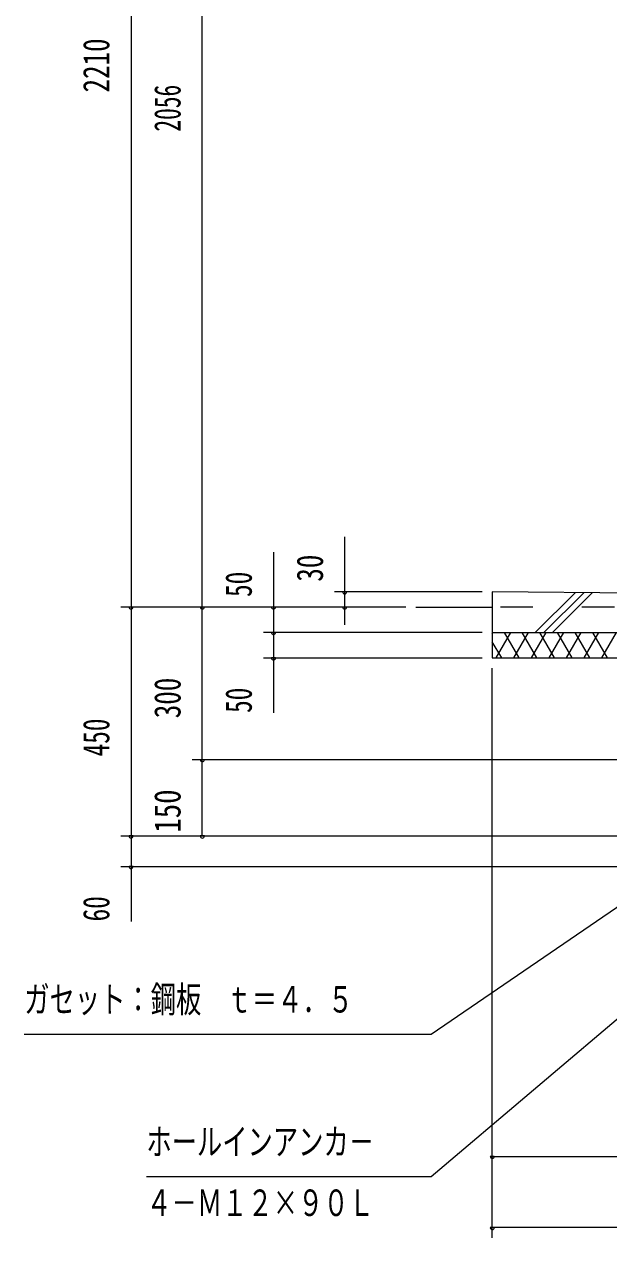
# Model space of a CAD drawing. Units: millimetres, scale not verified. Extents: x -23352 to 23352, y -10500 to 10500.
# Drawn here: x 11215 to 14088, y -1505 to 4460 of the extents above; entities that cross this region are included whole.
import ezdxf
from ezdxf.enums import TextEntityAlignment as Align

# ---------------------------------------------------------------- set-up
doc = ezdxf.new("R2010")
doc.units = ezdxf.units.MM
doc.header["$LTSCALE"] = 40
doc.linetypes.add('USER2', pattern=[10, 4, -6])
for name, color, linetype, lineweight in [('0-6_2-0BOLD', 7, 'Continuous', 18), ('0-7_2-1HIDDEN', 3, 'USER2', 18), ('0-A_2-5DIM', 3, 'Continuous', 18), ('0-B_2-6HATCH', 2, 'Continuous', 18)]:
    doc.layers.add(name, color=color, linetype=linetype, lineweight=lineweight)
doc.styles.add('ＭＳ ゴシック', font='')
doc.styles.get('ＭＳ ゴシック').set_extended_font_data('MS Gothic')

msp = doc.modelspace()

# ---------------------------------------------------------------- linework, layer by layer
at = {"layer": '0-6_2-0BOLD'}
for p, q in [((13515.46, 1669.93), (13515.46, 1344.93)), ((15920.09, 1645.88), (13515.46, 1669.93)), ((13140.45, 1594.93), (13515.46, 1594.93)), ((13515.46, 1469.93), (15015.46, 1469.93)), ((13515.46, 1344.93), (15015.46, 1344.93))]:
    msp.add_line(p, q, dxfattribs=at)
at = {"layer": '0-7_2-1HIDDEN'}
msp.add_line((18515.46, 1594.93), (13515.46, 1594.93), dxfattribs=at)
at = {"layer": '0-A_2-5DIM'}
for p, q in [((11740.45, 7119.93), (11740.45, 49.94)), ((12090.45, 469.94), (12090.45, 7119.93)), ((12790.45, 1507.96), (12790.45, 1939.93)), ((12440.45, 1864.93), (12440.45, 1074.93)), ((13465.46, 1669.93), (12740.45, 1669.93)), ((12800.45, 1669.93), (12780.45, 1669.93)), ((13090.45, 1594.93), (11690.45, 1594.93)), ((11750.45, 1594.93), (11730.45, 1594.93)), ((12100.45, 1594.93), (12080.45, 1594.93)), ((12450.45, 1594.93), (12430.45, 1594.93)), ((12800.45, 1594.93), (12780.45, 1594.93)), ((13465.46, 1469.93), (12390.45, 1469.93)), ((12450.45, 1469.93), (12430.45, 1469.93)), ((12390.45, 1344.93), (13465.46, 1344.93)), ((12450.45, 1344.93), (12430.45, 1344.93)), ((13515.46, -1505.07), (13515.46, 1294.93)), ((15691.95, 895.3), (13215.46, -1205.07)), ((14940.46, 844.93), (12040.45, 844.93)), ((12100.45, 844.93), (12080.45, 844.93)), ((11690.45, 469.94), (14940.46, 469.94)), ((11750.45, 469.94), (11730.45, 469.94)), ((12100.45, 469.94), (12080.45, 469.94)), ((11690.45, 319.94), (14940.46, 319.94)), ((11750.45, 319.94), (11730.45, 319.94)), ((13525.46, -1105.07), (13505.46, -1105.07)), ((13515.46, -1105.07), (16015.46, -1105.07)), ((13215.46, -1205.07), (11815.46, -1205.07)), ((13525.46, -1455.07), (13505.46, -1455.07)), ((18515.46, -1455.07), (13515.46, -1455.07))]:
    msp.add_line(p, q, dxfattribs=at)
msp.add_lwpolyline([(11215.46, -505.07), (13215.46, -505.07), (15720.6, 1207.69)], dxfattribs=at)
for centre in [(12790.45, 1669.93), (11740.45, 1594.93), (12090.45, 1594.93), (12440.45, 1594.93), (12790.45, 1594.93), (12440.45, 1469.93), (12440.45, 1344.93), (12090.45, 844.93), (11740.45, 469.94), (12090.45, 469.94), (11740.45, 319.94), (13515.46, -1105.07), (13515.46, -1455.07)]:
    msp.add_arc(centre, 10, 180, 0, dxfattribs=at)
at = {"layer": '0-B_2-6HATCH'}
for p, q in [((13726.72, 1469.93), (13922.65, 1665.86)), ((13964.65, 1665.44), (13769.14, 1469.93)), ((13811.57, 1469.93), (14006.66, 1665.02)), ((13515.46, 1464.8), (13518.42, 1469.93)), ((13605.02, 1469.93), (13532.85, 1344.93)), ((13648.32, 1344.93), (13576.16, 1469.93)), ((13691.63, 1469.93), (13619.46, 1344.93)), ((13734.93, 1344.93), (13662.76, 1469.93)), ((13778.23, 1469.93), (13706.06, 1344.93)), ((13821.53, 1344.93), (13749.36, 1469.93)), ((13864.83, 1469.93), (13792.66, 1344.93)), ((13908.13, 1344.93), (13835.96, 1469.93)), ((13951.43, 1469.93), (13879.27, 1344.93)), ((13994.74, 1344.93), (13922.57, 1469.93)), ((14038.04, 1469.93), (13965.87, 1344.93)), ((14081.34, 1344.93), (14009.17, 1469.93)), ((14124.64, 1469.93), (14052.47, 1344.93)), ((13561.72, 1344.93), (13515.46, 1425.06))]:
    msp.add_line(p, q, dxfattribs=at)

# ---------------------------------------------------------------- texts
at = {"layer": '0-A_2-5DIM', "color": 7, "style": 'ＭＳ ゴシック'}
for s, width, p in [('2210', 0.75, (11672.69, 4124.93)), ('2056', 0.65, (12022.68, 3932.43)), ('30', 0.75, (12722.69, 1719.93)), ('50', 0.7, (12372.69, 1644.93)), ('300', 0.75, (12022.69, 1048.68)), ('50', 0.7, (12372.69, 1074.93)), ('450', 0.7, (11672.69, 861.18)), ('150', 0.8, (12022.69, 486.18)), ('60', 0.7, (11672.69, 49.94))]:
    msp.add_text(s, height=130.2, rotation=90, dxfattribs=dict(at, width=width)).set_placement(p, align=Align.BOTTOM_LEFT)
at = {"layer": '0-A_2-5DIM', "color": 7, "style": 'ＭＳ ゴシック', "width": 0.7}
for s, p in [('ガセット：鋼板\u3000ｔ＝４．５', (11215.43, -437.28)), ('ホールインアンカ－', (11815.44, -1137.28)), ('４－Ｍ１２×９０Ｌ', (11815.44, -1437.28))]:
    msp.add_text(s, height=130.2, dxfattribs=at).set_placement(p, align=Align.BOTTOM_LEFT)

doc.saveas('drawing.dxf')
